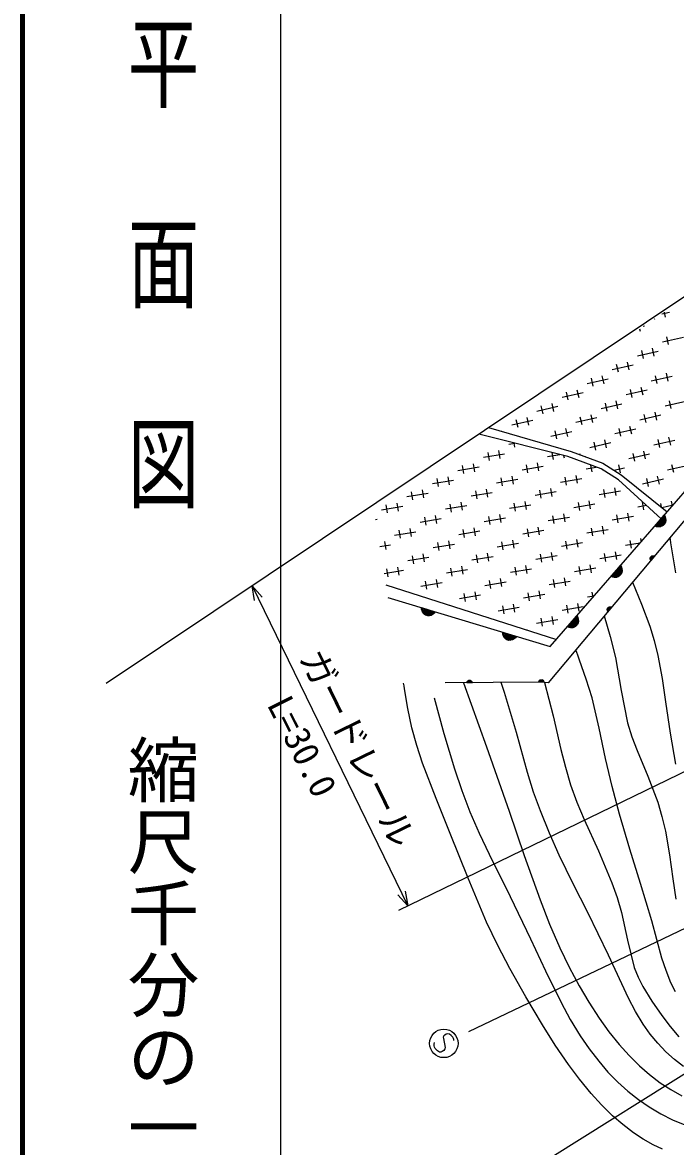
# Model space of a CAD drawing. Units: millimetres, scale not verified. Extents: x 40000 to 680000, y 20000 to 380000.
# Drawn here: x 40000 to 85578, y 262176 to 340709 of the extents above; entities that cross this region are included whole.
import ezdxf
from ezdxf.enums import TextEntityAlignment as Align

# ---------------------------------------------------------------- set-up
doc = ezdxf.new("R2010")
doc.units = ezdxf.units.MM
doc.header["$LTSCALE"] = 1000
for name, color, linetype, lineweight in [('M-BGD', 7, 'Continuous', 25), ('M-TTL', 2, 'Continuous', 140), ('M-TTL-BAND', 7, 'Continuous', 25)]:
    doc.layers.add(name, color=color, linetype=linetype, lineweight=lineweight)
doc.styles.add('@ＭＳ ゴシック', font='')
doc.styles.add('ＭＳ ゴシック', font='')
doc.styles.get('@ＭＳ ゴシック').set_extended_font_data('@MS Gothic')
doc.styles.get('ＭＳ ゴシック').set_extended_font_data('MS Gothic')

# ---------------------------------------------------------------- blocks, each defined once
blk = doc.blocks.new('BUHIN112')
at = {"color": 7, "linetype": 'Continuous', "lineweight": 25}
for p, q in [((-435, -7), (-21, 434)), ((67, 437), (-430, -94)), ((-419, -173), (144, 427)), ((-147, 391), (-402, 120)), ((217, 414), (-399, -243)), ((-370, -304), (279, 389))]:
    blk.add_line(p, q, dxfattribs=at)
blk.add_lwpolyline([(-342, -365), (-398, -257), (-430, -148), (-444, -2), (-412, 119), (-359, 231), (-253, 344), (-146, 404), (-27, 443), (120, 439), (232, 416), (342, 365)], close=True, dxfattribs=at)
blk = doc.blocks.new('BUHIN113')
at = {"color": 7, "linetype": 'Continuous', "lineweight": 25}
for p, q in [((-417, 25), (-273, -318)), ((-171, -400), (-405, 158)), ((-372, 240), (-90, -431)), ((-13, -453), (-332, 305)), ((-290, 366), (59, -463)), ((127, -462), (-242, 414))]:
    blk.add_line(p, q, dxfattribs=at)
blk.add_lwpolyline([(194, -461), (72, -469), (-40, -453), (-179, -406), (-277, -328), (-357, -234), (-417, -91), (-428, 31), (-416, 156), (-352, 289), (-285, 382), (-194, 461)], close=True, dxfattribs=at)
blk = doc.blocks.new('BUHIN114')
at = {"color": 7, "linetype": 'Continuous', "lineweight": 25}
for p, q in [((105, 160), (-60, -182)), ((-33, -184), (123, 140)), ((139, 116), (-4, -180)), ((26, -175), (153, 87)), ((165, 55), (60, -163)), ((103, -132), (168, 2))]:
    blk.add_line(p, q, dxfattribs=at)
blk.add_lwpolyline([(87, 180), (122, 146), (147, 108), (169, 54), (172, 4), (165, -45), (138, -101), (104, -137), (63, -166), (6, -182), (-39, -187), (-87, -180)], close=True, dxfattribs=at)
blk = doc.blocks.new('BUHIN115')
at = {"color": 7, "linetype": 'Continuous', "lineweight": 25}
for p, q in [((-54, 184), (100, -164)), ((118, -145), (-27, 185)), ((2, 181), (135, -120)), ((150, -93), (33, 173)), ((66, 161), (163, -60)), ((167, -7), (107, 129))]:
    blk.add_line(p, q, dxfattribs=at)
blk.add_lwpolyline([(-81, 183), (-32, 187), (13, 182), (69, 164), (109, 133), (141, 96), (166, 39), (171, -10), (167, -60), (143, -113), (117, -151), (81, -183)], close=True, dxfattribs=at)
blk = doc.blocks.new('BUHIN254')
at = {"color": 7, "linetype": 'Continuous', "lineweight": 25}
blk.add_lwpolyline([(-133, -703), (-65, -747), (17, -761), (123, -754), (273, -714), (390, -646), (477, -546), (511, -423), (486, -310), (462, -239), (398, -153), (316, -118), (-292, 46), (-373, 118), (-444, 228), (-465, 347), (-456, 448), (-411, 553), (-273, 636), (-51, 695), (50, 707), (153, 688), (250, 636), (347, 543)], dxfattribs=at)
blk.add_circle((0, 0), 995, dxfattribs=at)

msp = doc.modelspace()

# ---------------------------------------------------------------- linework, layer by layer
at = {"layer": 'M-BGD'}
for p, q in [((92505, 325783), (45844, 294519)), ((84613, 320347), (85164, 320472)), ((84782, 320460), (84859, 320118)), ((84128, 319953), (84114, 320013)), ((83071, 319314), (83108, 319153)), ((83329, 319487), (83412, 319506)), ((84666, 318389), (86129, 318720)), ((85093, 318201), (84969, 318750)), ((82915, 317424), (84378, 317755)), ((83342, 317236), (83218, 317784)), ((83949, 317950), (84073, 317401)), ((81164, 316458), (82627, 316789)), ((81590, 316270), (81466, 316819)), ((82198, 316984), (82322, 316436)), ((79412, 315492), (80875, 315823)), ((79839, 315304), (79715, 315853)), ((80447, 316019), (80571, 315470)), ((83881, 315672), (85344, 316003)), ((84308, 315484), (84184, 316033)), ((84915, 316198), (85039, 315650)), ((78695, 315053), (78819, 314504)), ((82129, 314707), (83592, 315037)), ((82556, 314519), (82432, 315067)), ((83164, 315233), (83288, 314684)), ((76837, 297106), (92083, 314704)), ((77661, 314527), (79124, 314858)), ((78088, 314339), (77964, 314888)), ((81412, 314267), (81536, 313718)), ((84846, 313921), (86309, 314252)), ((85273, 313733), (85149, 314282)), ((75909, 313561), (77372, 313892)), ((76336, 313373), (76212, 313922)), ((76944, 314087), (77068, 313539)), ((80378, 313741), (81841, 314072)), ((80805, 313553), (80681, 314102)), ((84129, 313481), (84253, 312933)), ((74158, 312596), (75621, 312926)), ((74585, 312408), (74461, 312956)), ((75192, 313122), (75316, 312573)), ((78626, 312775), (80089, 313106)), ((79053, 312587), (78929, 313136)), ((79661, 313301), (79785, 312753)), ((83095, 312955), (84558, 313286)), ((83522, 312767), (83398, 313316)), ((78056, 310387), (71856, 311948)), ((72533, 312401), (78289, 310737)), ((73441, 312156), (73445, 312138)), ((76875, 311810), (78338, 312141)), ((77302, 311622), (77178, 312170)), ((77909, 312336), (78033, 311787)), ((81343, 311990), (82806, 312320)), ((81770, 311802), (81646, 312350)), ((82378, 312516), (82502, 311967)), ((73948, 311244), (74373, 311315)), ((74364, 311032), (74314, 311329)), ((76158, 311370), (76162, 311352)), ((79592, 311024), (81055, 311355)), ((80019, 310836), (79895, 311385)), ((80626, 311550), (80750, 311001)), ((84060, 311204), (85523, 311535)), ((84487, 311016), (84363, 311564)), ((85095, 311730), (85219, 311181)), ((72170, 310328), (73649, 310575)), ((72586, 310116), (72493, 310671)), ((73232, 310795), (73325, 310240)), ((76642, 310381), (77506, 310526)), ((89954, 310415), (76679, 294564)), ((77057, 310169), (76975, 310659)), ((77769, 310460), (77797, 310293)), ((80385, 309514), (78056, 310387)), ((78289, 310737), (80502, 309922)), ((78875, 310584), (78891, 310515)), ((79260, 310379), (79304, 310389)), ((82309, 310238), (83772, 310569)), ((82736, 310050), (82612, 310599)), ((83343, 310764), (83467, 310216)), ((70392, 309412), (71871, 309660)), ((70808, 309200), (70715, 309755)), ((71454, 309879), (71547, 309324)), ((74864, 309466), (76343, 309713)), ((75279, 309254), (75187, 309809)), ((75926, 309932), (76019, 309378)), ((79336, 309519), (80052, 309639)), ((79751, 309307), (79672, 309782)), ((81608, 308757), (80385, 309514)), ((80488, 309451), (80491, 309431)), ((80502, 309922), (81782, 309107)), ((81269, 309433), (82021, 309603)), ((81592, 309799), (81716, 309250)), ((85026, 309452), (86489, 309783)), ((85453, 309264), (85329, 309813)), ((68614, 308496), (70093, 308744)), ((69030, 308285), (68937, 308839)), ((69676, 308963), (69769, 308408)), ((73086, 308550), (74565, 308797)), ((73501, 308338), (73409, 308893)), ((74148, 309017), (74241, 308462)), ((77557, 308603), (79037, 308851)), ((77973, 308391), (77880, 308946)), ((78620, 309070), (78713, 308515)), ((84571, 306034), (81608, 308757)), ((81782, 309107), (85001, 306530)), ((83275, 308487), (84738, 308817)), ((83702, 308299), (83578, 308847)), ((84309, 309013), (84433, 308464)), ((67251, 307369), (67159, 307924)), ((67898, 308047), (67991, 307493)), ((71308, 307634), (72787, 307882)), ((71723, 307422), (71630, 307977)), ((72370, 308101), (72463, 307546)), ((75779, 307687), (77259, 307935)), ((76195, 307476), (76102, 308030)), ((76842, 308154), (76935, 307599)), ((80251, 307741), (81731, 307988)), ((80667, 307529), (80574, 308084)), ((81314, 308208), (81407, 307653)), ((66120, 307132), (66213, 306577)), ((66836, 307581), (68315, 307828)), ((70592, 307185), (70685, 306630)), ((74417, 306560), (74324, 307115)), ((75064, 307239), (75157, 306684)), ((78473, 306825), (79953, 307073)), ((78889, 306613), (78796, 307168)), ((79536, 307292), (79629, 306737)), ((83361, 306667), (83268, 307222)), ((84598, 306853), (84543, 307096)), ((85275, 307261), (85349, 306931)), ((65058, 306665), (66537, 306912)), ((65473, 306453), (65381, 307008)), ((69530, 306718), (71009, 306966)), ((69945, 306507), (69852, 307061)), ((73286, 306323), (73379, 305768)), ((74001, 306772), (75481, 307019)), ((77758, 306376), (77851, 305821)), ((81583, 305751), (81490, 306306)), ((82230, 306430), (82322, 305875)), ((82945, 306879), (83543, 306979)), ((84634, 306824), (85408, 306999)), ((64628, 305975), (64759, 305997)), ((67752, 305803), (69231, 306050)), ((68167, 305591), (68074, 306146)), ((68814, 306269), (68907, 305715)), ((72223, 305856), (73703, 306104)), ((72639, 305644), (72546, 306199)), ((76695, 305909), (78175, 306157)), ((77111, 305698), (77018, 306252)), ((80452, 305514), (80544, 304959)), ((81167, 305963), (82646, 306210)), ((65974, 304887), (67453, 305134)), ((66389, 304675), (66296, 305230)), ((67036, 305354), (67129, 304799)), ((70445, 304940), (71925, 305188)), ((70861, 304728), (70768, 305283)), ((71508, 305407), (71601, 304852)), ((74917, 304994), (76397, 305241)), ((75333, 304782), (75240, 305337)), ((75980, 305460), (76073, 304906)), ((79389, 305047), (80868, 305295)), ((79805, 304835), (79712, 305390)), ((64932, 304094), (65675, 304219)), ((65258, 304438), (65351, 303883)), ((68667, 304025), (70147, 304272)), ((69083, 303813), (68990, 304368)), ((69730, 304491), (69823, 303937)), ((73139, 304078), (74619, 304326)), ((73555, 303866), (73462, 304421)), ((74202, 304545), (74294, 303990)), ((77611, 304131), (79090, 304379)), ((78027, 303920), (77934, 304474)), ((78673, 304598), (78766, 304043)), ((82083, 304185), (83120, 304358)), ((82498, 303973), (82406, 304528)), ((83145, 304652), (83182, 304430)), ((66889, 303109), (68369, 303356)), ((67305, 302897), (67212, 303452)), ((67952, 303576), (68045, 303021)), ((71361, 303162), (72841, 303410)), ((71777, 302950), (71684, 303505)), ((72424, 303629), (72516, 303074)), ((75833, 303216), (77312, 303463)), ((76249, 303004), (76156, 303559)), ((76895, 303682), (76988, 303128)), ((80305, 303269), (81784, 303517)), ((80720, 303057), (80628, 303612)), ((81367, 303736), (81460, 303181)), ((65237, 302214), (66591, 302441)), ((65527, 301981), (65434, 302536)), ((66174, 302660), (66267, 302105)), ((69583, 302247), (71062, 302494)), ((69999, 302035), (69906, 302589)), ((70646, 302713), (70738, 302158)), ((74055, 302300), (75534, 302547)), ((74471, 302088), (74378, 302643)), ((75117, 302767), (75210, 302212)), ((78527, 302353), (80006, 302601)), ((78942, 302142), (78849, 302696)), ((79589, 302820), (79682, 302265)), ((67805, 301331), (69284, 301578)), ((68221, 301119), (68128, 301674)), ((68868, 301798), (68960, 301243)), ((72277, 301384), (73756, 301632)), ((72692, 301172), (72600, 301727)), ((73339, 301851), (73432, 301296)), ((76749, 301438), (78228, 301685)), ((77164, 301226), (77071, 301781)), ((77811, 301904), (77904, 301350)), ((56026, 301340), (66895, 278984)), ((65365, 301422), (77274, 297610)), ((67089, 300882), (67092, 300870)), ((70914, 300257), (70822, 300811)), ((71561, 300935), (71654, 300380)), ((75386, 300310), (75293, 300865)), ((76033, 300989), (76126, 300434)), ((79826, 300556), (79765, 300918)), ((65499, 300543), (76837, 297106)), ((69783, 300019), (69785, 300007)), ((70499, 300468), (71978, 300716)), ((74255, 300073), (74348, 299518)), ((74971, 300522), (76450, 300769)), ((78080, 299448), (77987, 300003)), ((78727, 300126), (78820, 299572)), ((79442, 300575), (79910, 300654)), ((73193, 299606), (74672, 299854)), ((73608, 299394), (73515, 299949)), ((76949, 299211), (77042, 298656)), ((77664, 299660), (79144, 299907)), ((72477, 299157), (72479, 299145)), ((75886, 298744), (77366, 298991)), ((76302, 298532), (76209, 299087)), ((75171, 298295), (75173, 298283)), ((100499, 295302), (66239, 278666)), ((76213, 294620), (69505, 294564)), ((76679, 294564), (76213, 294620)), ((103535, 285716), (71134, 270179)), ((108066, 280930), (76938, 261433))]:
    msp.add_line(p, q, dxfattribs=at)
for points in [[(85612, 302254), (85262, 304365), (85232, 304553), (85202, 304741)], [(82579, 301609), (83208, 300079), (83778, 298533), (84086, 297524), (84338, 296489), (84638, 294879), (84881, 293243), (85205, 291059), (85589, 288889)], [(56204, 300315), (56026, 301340), (56719, 300565)], [(80602, 299249), (81025, 297799), (81388, 296334), (81783, 294045), (82237, 291777), (82537, 290806), (82896, 289852), (83647, 288055), (84338, 286243), (84633, 285243), (84871, 284219), (85161, 282561), (85395, 280870), (85590, 279458)], [(85581, 272992), (85262, 273624), (84918, 274464), (84631, 275326), (83916, 277952), (83143, 280560), (82381, 282962), (81670, 285397), (81154, 287330), (80694, 289287), (80254, 291413), (79757, 293523), (79353, 294838), (78888, 296145), (78752, 296511), (78615, 296876)], [(84672, 261994), (84021, 262292), (83320, 262683), (82645, 263129), (81894, 263704), (81180, 264327), (80408, 265087), (79685, 265882), (78875, 266873), (78113, 267899), (77186, 269260), (76297, 270672), (75131, 272629), (74019, 274614), (73179, 276218), (72388, 277860), (71095, 280936), (69852, 284048), (68862, 286494), (67930, 288957), (67527, 290191), (67183, 291440), (66896, 292786), (66664, 294156), (66633, 294354), (66601, 294561)], [(70780, 294575), (72397, 290111), (73962, 285613), (75014, 282502), (76124, 279406), (76791, 277717), (77513, 276052), (78155, 274713), (78852, 273397), (79523, 272255), (80249, 271136), (80925, 270200), (81649, 269301), (82339, 268533), (83071, 267810), (83767, 267202), (84507, 266637), (85242, 266153), (86019, 265714)], [(86131, 267769), (85510, 268250), (84904, 268797), (84342, 269387), (83815, 270030), (83332, 270716), (82787, 271610), (82292, 272535), (80905, 275548), (79464, 278535), (78440, 280518), (77465, 282539), (76780, 284063), (76147, 285619), (75673, 286944), (75254, 288299), (74475, 291104), (73639, 293892), (73527, 294244), (73415, 294597)], [(76443, 294592), (77041, 292264), (77580, 289919), (77889, 288680), (78259, 287447), (78701, 286225), (79200, 285026), (80194, 282825), (81134, 280598), (81504, 279573), (81816, 278528), (82222, 276595), (82687, 274677), (82964, 274010), (83297, 273364), (83931, 272334), (84619, 271330), (85194, 270563), (85818, 269832)], [(68735, 293526), (69417, 291031), (70154, 288557), (70661, 287054), (71227, 285563), (71873, 284072), (72579, 282594), (74045, 279652), (75455, 276687), (76496, 274449), (77596, 272228), (78232, 271059), (78926, 269910), (79546, 269002), (80215, 268129), (80862, 267379), (81554, 266669), (82248, 266048), (82988, 265467), (83747, 264945), (84547, 264469), (85376, 264052), (86230, 263691)], [(66716, 280009), (66895, 278984), (66201, 279759)]]:
    msp.add_lwpolyline(points, dxfattribs=at)
at = {"layer": 'M-TTL'}
msp.add_line((40000, 380000), (40000, 20000), dxfattribs=at)
at = {"layer": 'M-TTL-BAND'}
msp.add_line((58000, 370000), (58000, 20000), dxfattribs=at)

# ---------------------------------------------------------------- block references
at = {"layer": 'M-BGD', "rotation": 116.28146}
for name, p in [('BUHIN113', (84460, 305905)), ('BUHIN115', (83977, 303273)), ('BUHIN113', (81411, 302385)), ('BUHIN112', (68334, 299684)), ('BUHIN113', (78361, 298866)), ('BUHIN115', (80989, 299702)), ('BUHIN112', (74002, 297965)), ('BUHIN114', (71203, 294578)), ('BUHIN114', (76213, 294620)), ('BUHIN254', (69408, 269382))]:
    msp.add_blockref(name, p, dxfattribs=at)

# ---------------------------------------------------------------- texts
at = {"layer": 'M-BGD', "style": 'ＭＳ ゴシック'}
for s, rotation, p in [('ガードレール', 296, (58800, 296109)), ('L=30.0', 296.7, (56533, 292822))]:
    msp.add_text(s, height=1833, rotation=rotation, dxfattribs=at).set_placement(p, align=Align.BOTTOM_LEFT)
at = {"layer": 'M-TTL-BAND', "style": '@ＭＳ ゴシック', "width": 1.4}
msp.add_text('平  面  図', height=3666, rotation=270, dxfattribs=at).set_placement((49777, 306475), align=Align.MIDDLE_RIGHT)
at = {"layer": 'M-TTL-BAND', "style": '@ＭＳ ゴシック'}
msp.add_text('縮尺千分の一', height=3666, rotation=270, dxfattribs=at).set_placement((49777, 261030), align=Align.MIDDLE_RIGHT)

doc.saveas('drawing.dxf')
